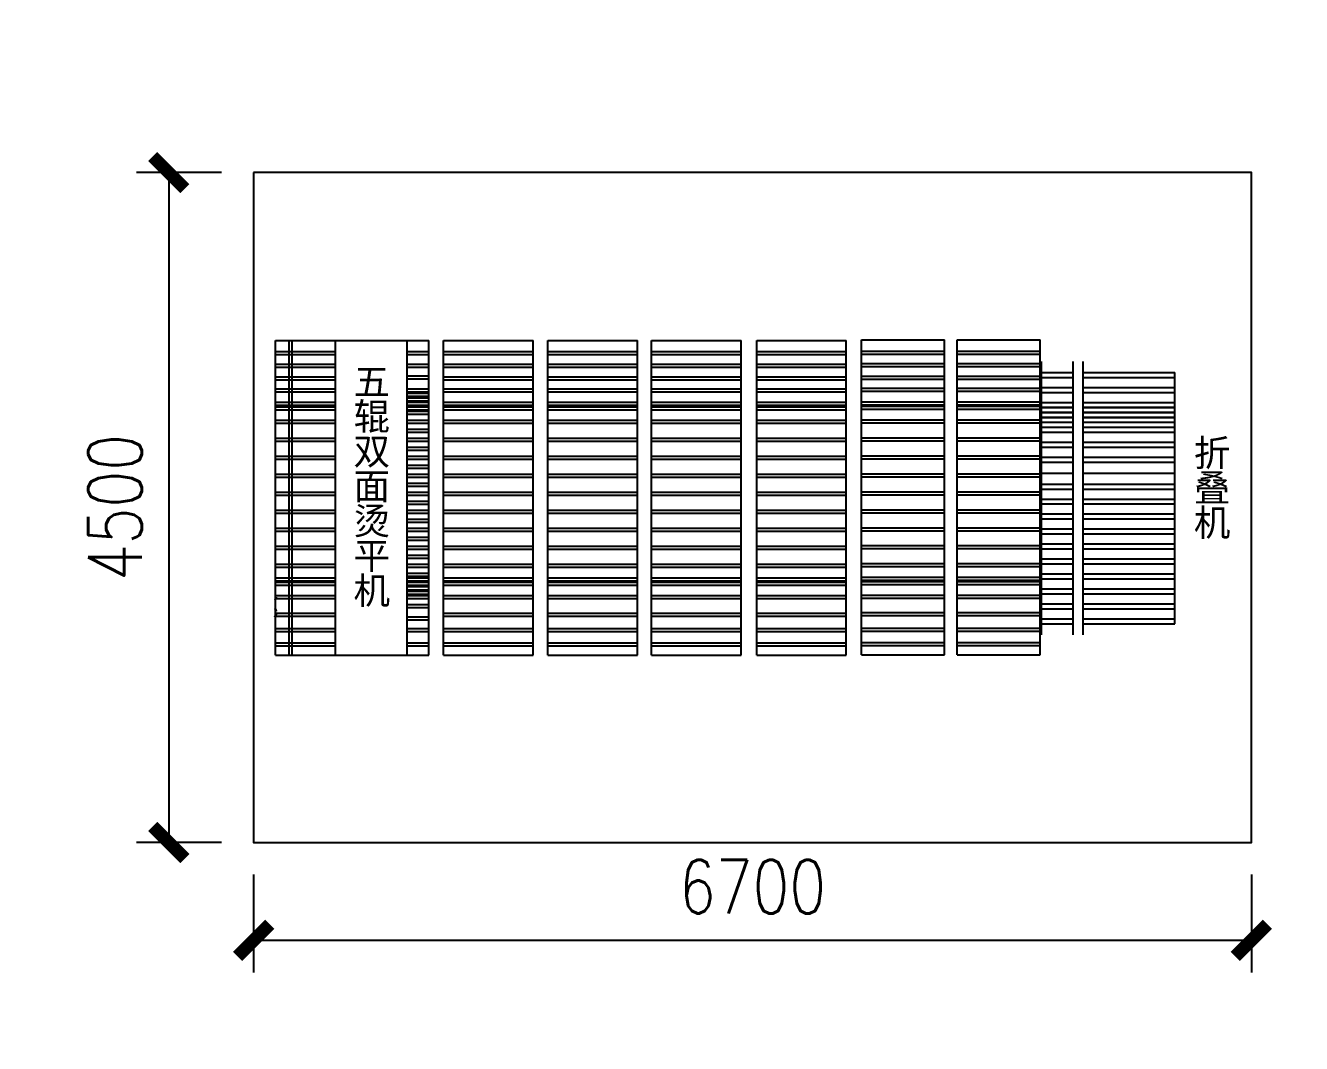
# Model space of a CAD drawing. Header units: millimetres. Extents: x 28866 to 196092, y 16567 to 68963.
# Drawn here: x 77608 to 86176, y 42574 to 49413 of the extents above; entities that cross this region are included whole.
import ezdxf

# ---------------------------------------------------------------- set-up
doc = ezdxf.new("R2010")
doc.units = ezdxf.units.MM
for name, color, linetype in [('font_blue', 142, 'Continuous'), ('font_grey', 254, 'Continuous'), ('green', 122, 'Continuous')]:
    doc.layers.add(name, color=color, linetype=linetype)
doc.styles.add('ROMANS', font='ROMANS.shx', dxfattribs={"width": 0.8, "bigfont": 'hhztxt.shx'})
doc.styles.get("Standard").update_dxf_attribs({"font": 'arial.ttf', "height": 200})
doc.dimstyles.new('dim1-150', dxfattribs={"dimscale": 180, "dimtxt": 2, "dimasz": 1.2, "dimexe": 1.2, "dimexo": 1.2, "dimgap": 1, "dimtad": 1, "dimdec": 0, "dimdsep": 46, "dimtxsty": 'ROMANS', "dimblk": 'ARCHTICK', "dimcen": 0, "dimadec": 0, "dimazin": 0, "dimtfac": 0.71, "dimtdec": 0, "dimtix": 1, "dimtmove": 0, "dimatfit": 3, "dimldrblk": 'ARCHTICK', "dimfxl": 0, "dimtolj": 1, "dimtzin": 0, "dimarcsym": 0})

# ---------------------------------------------------------------- blocks, each defined once
blk = doc.blocks.new('_ArchTick')
at = {"color": 0, "linetype": 'ByBlock', "const_width": 0.4}
blk.add_lwpolyline([(-0.5, -0.5), (0.5, 0.5)], dxfattribs=at)
blk = doc.blocks.new('*D37')
at = {"layer": 'Defpoints', "color": 0, "transparency": 16777216}
for p in [(79140.3, 48424.8), (78570, 43924.8), (79140.3, 43924.8)]:
    blk.add_point(p, dxfattribs=at)
at = {"layer": 'font_grey', "color": 0, "lineweight": -2, "transparency": 16777216}
for p, q in [((78924.3, 48424.8), (78354, 48424.8)), ((78570, 48424.8), (78570, 43924.8)), ((78924.3, 43924.8), (78354, 43924.8))]:
    blk.add_line(p, q, dxfattribs=at)
at = {"layer": 'font_grey', "color": 0, "lineweight": -2, "transparency": 16777216, "xscale": 216, "yscale": 216, "zscale": 216}
for p, rotation in [((78570, 48424.8), 90), ((78570, 43924.8), 270)]:
    blk.add_blockref('_ArchTick', p, dxfattribs=dict(at, rotation=rotation))
at = {"layer": 'font_grey', "color": 0, "transparency": 16777216, "insert": (78210, 46174.8), "char_height": 360, "attachment_point": 5, "rotation": 90, "style": 'ROMANS'}
blk.add_mtext('\\A1;4500', dxfattribs=at)
blk = doc.blocks.new('*D38')
at = {"layer": 'Defpoints', "color": 0, "transparency": 16777216}
for p in [(79140.3, 43924.8), (85840.3, 43924.8), (85840.3, 43267.5)]:
    blk.add_point(p, dxfattribs=at)
at = {"layer": 'font_grey', "color": 0, "lineweight": -2, "transparency": 16777216}
for p, q in [((79140.3, 43708.8), (79140.3, 43051.5)), ((85840.3, 43708.8), (85840.3, 43051.5)), ((79140.3, 43267.5), (85840.3, 43267.5))]:
    blk.add_line(p, q, dxfattribs=at)
at = {"layer": 'font_grey', "color": 0, "lineweight": -2, "transparency": 16777216, "xscale": 216, "yscale": 216, "zscale": 216, "rotation": 180}
blk.add_blockref('_ArchTick', (79140.3, 43267.5), dxfattribs=at)
at = {"layer": 'font_grey', "color": 0, "lineweight": -2, "transparency": 16777216, "xscale": 216, "yscale": 216, "zscale": 216}
blk.add_blockref('_ArchTick', (85840.3, 43267.5), dxfattribs=at)
at = {"layer": 'font_grey', "color": 0, "transparency": 16777216, "insert": (82490.3, 43627.5), "char_height": 360, "attachment_point": 5, "style": 'ROMANS'}
blk.add_mtext('\\A1;6700', dxfattribs=at)

msp = doc.modelspace()

# ---------------------------------------------------------------- hatches: boundary and pattern name
at = {"layer": 'font_grey'}
h = msp.add_hatch(dxfattribs=at)
h.set_pattern_fill('ANSI32', color=8, scale=40)
h.paths.add_polyline_path([(76417.2, 64343.2), (77612, 64343.2), (77612, 64883.2), (76417.2, 64883.2)], flags=9)
h.paths.add_polyline_path([(75304.3, 64343.2), (76224.9, 64343.2), (76224.9, 64883.2), (75304.3, 64883.2)], flags=9)
h.paths.add_polyline_path([(73917.2, 64343.2), (75112, 64343.2), (75112, 64883.2), (73917.2, 64883.2)], flags=9)
h.paths.add_polyline_path([(93981.5, 29818.6), (94570.6, 29818.6), (94570.6, 32040.1), (93981.5, 32040.1)], flags=9)
h.paths.add_polyline_path([(93981.5, 34818.6), (94570.6, 34818.6), (94570.6, 37040.1), (93981.5, 37040.1)], flags=9)
h.paths.add_polyline_path([(85393, 39314.8), (85746.5, 39314.8), (85746.5, 40177.7), (85393, 40177.7)], flags=9)
h.paths.add_polyline_path([(79750.6, 38798.3), (80104, 38798.3), (80104, 40666.9), (79750.6, 40666.9)], flags=9)
h.paths.add_polyline_path([(85393, 45824.6), (85746.5, 45824.6), (85746.5, 46687.6), (85393, 46687.6)], flags=9)
h.paths.add_polyline_path([(79750.6, 45308.2), (80104, 45308.2), (80104, 47176.8), (79750.6, 47176.8)], flags=9)
h.paths.add_polyline_path([(85393, 52318.1), (85746.5, 52318.1), (85746.5, 53181), (85393, 53181)], flags=9)
h.paths.add_polyline_path([(79750.6, 51801.6), (80104, 51801.6), (80104, 53670.2), (79750.6, 53670.2)], flags=9)
h.paths.add_polyline_path([(93981.5, 39818.6), (94570.6, 39818.6), (94570.6, 42040.1), (93981.5, 42040.1)], flags=9)
h.paths.add_polyline_path([(69497.9, 38643.9), (70083.7, 38643.9), (70083.7, 40325.1), (69497.9, 40325.1)], flags=9)
h.paths.add_polyline_path([(69497.9, 41979.3), (70083.7, 41979.3), (70083.7, 43660.6), (69497.9, 43660.6)], flags=9)
h.paths.add_polyline_path([(69497.9, 45650.5), (70083.7, 45650.5), (70083.7, 47331.8), (69497.9, 47331.8)], flags=9)
h.paths.add_polyline_path([(69497.9, 48985.9), (70083.7, 48985.9), (70083.7, 50667.2), (69497.9, 50667.2)], flags=9)
h.paths.add_polyline_path([(69497.9, 52343.7), (70083.7, 52343.7), (70083.7, 54025), (69497.9, 54025)], flags=9)
h.paths.add_polyline_path([(84534.4, 60474.8), (84534.4, 59700.5), (86454.9, 59700.5), (86454.9, 60474.8)], flags=9)
h.paths.add_polyline_path([(70146.9, 38769.4), (72063.1, 38769.4), (72063.1, 39541.5), (70146.9, 39541.5)], flags=9)
h.paths.add_polyline_path([(70146.9, 36469.4), (72063.1, 36469.4), (72063.1, 37241.5), (70146.9, 37241.5)], flags=9)
h.paths.add_polyline_path([(70146.9, 43369.4), (72063.1, 43369.4), (72063.1, 44141.5), (70146.9, 44141.5)], flags=9)
h.paths.add_polyline_path([(70146.9, 41069.4), (72063.1, 41069.4), (72063.1, 41841.5), (70146.9, 41841.5)], flags=9)
h.paths.add_polyline_path([(70146.9, 47969.4), (72063.1, 47969.4), (72063.1, 48741.5), (70146.9, 48741.5)], flags=9)
h.paths.add_polyline_path([(70146.9, 45669.4), (72063.1, 45669.4), (72063.1, 46441.5), (70146.9, 46441.5)], flags=9)
h.paths.add_polyline_path([(85283.2, 61870.6), (87199.4, 61870.6), (87199.4, 62642.7), (85283.2, 62642.7)], flags=9)
h.paths.add_polyline_path([(81606.9, 65061.2), (82381.2, 65061.2), (82381.2, 66981.8), (81606.9, 66981.8)], flags=9)
h.paths.add_polyline_path([(79106.9, 65061.2), (79881.2, 65061.2), (79881.2, 66981.8), (79106.9, 66981.8)], flags=9)
h.paths.add_polyline_path([(76606.9, 65061.2), (77381.2, 65061.2), (77381.2, 66981.8), (76606.9, 66981.8)], flags=9)
h.paths.add_polyline_path([(74067.8, 65061.2), (74842.1, 65061.2), (74842.1, 66981.8), (74067.8, 66981.8)], flags=9)
h.paths.add_polyline_path([(70146.9, 54869.4), (72063.1, 54869.4), (72063.1, 55641.5), (70146.9, 55641.5)], flags=9)
h.paths.add_polyline_path([(70146.9, 52569.4), (72063.1, 52569.4), (72063.1, 53341.5), (70146.9, 53341.5)], flags=9)
h.paths.add_polyline_path([(70146.9, 50269.4), (72063.1, 50269.4), (72063.1, 51041.5), (70146.9, 51041.5)], flags=9)

# ---------------------------------------------------------------- linework, layer by layer
at = {"layer": 'green'}
for p, q in [((79286.8, 45182.8), (79286.8, 47297.7)), ((79286.8, 47297.7), (79689.3, 47297.7)), ((79379.4, 45182.8), (79379.4, 47297.7)), ((79399.5, 45182.8), (79399.5, 47297.7)), ((79689.3, 47297.7), (80315.6, 47297.7)), ((79689.3, 45182.8), (79689.3, 47297.7)), ((80170.9, 45182.8), (80170.9, 47297.7)), ((80315.6, 45182.8), (80315.6, 47297.7)), ((80415.2, 45182.8), (80415.2, 47297.7)), ((80415.2, 47297.7), (81016.7, 47297.7)), ((81016.7, 45182.8), (81016.7, 47297.7)), ((81116.4, 45182.8), (81116.4, 47297.7)), ((81116.4, 47297.7), (81717.8, 47297.7)), ((81717.8, 45182.8), (81717.8, 47297.7)), ((81812.5, 45182.8), (81812.5, 47297.7)), ((81812.5, 47297.7), (82414, 47297.7)), ((82414, 45182.8), (82414, 47297.7)), ((82518.1, 45182.8), (82518.1, 47297.7)), ((82518.1, 47297.7), (83119.6, 47297.7)), ((83119.6, 45182.8), (83119.6, 47297.7)), ((83221.4, 45185.8), (83221.4, 47300.7)), ((83221.4, 47300.7), (83778.5, 47300.7)), ((83778.5, 45185.8), (83778.5, 47300.7)), ((83864.9, 45185.8), (83864.9, 47300.7)), ((83864.9, 47300.7), (84422, 47300.7)), ((84422, 45185.8), (84422, 47300.7)), ((79286.8, 47222.1), (79689.3, 47222.1)), ((80170.9, 47222.1), (80315.6, 47222.1)), ((80415.2, 47222.1), (81016.7, 47222.1)), ((81116.4, 47222.1), (81717.8, 47222.1)), ((81812.5, 47222.1), (82414, 47222.1)), ((82518.1, 47222.1), (83119.6, 47222.1)), ((83221.4, 47225.2), (83778.5, 47225.2)), ((83864.9, 47225.2), (84422, 47225.2)), ((79286.8, 47202), (79689.3, 47202)), ((79286.8, 47138.7), (79689.3, 47138.7)), ((79689.3, 45283.5), (79689.3, 47197)), ((80170.9, 47202), (80315.6, 47202)), ((80170.9, 47138.7), (80315.6, 47138.7)), ((80415.2, 47202), (81016.7, 47202)), ((80415.2, 47138.7), (81016.7, 47138.7)), ((81116.4, 47202), (81717.8, 47202)), ((81116.4, 47138.7), (81717.8, 47138.7)), ((81717.8, 45283.5), (81717.8, 47197)), ((81812.5, 47202), (82414, 47202)), ((81812.5, 47138.7), (82414, 47138.7)), ((82414, 45283.5), (82414, 47197)), ((82518.1, 47202), (83119.6, 47202)), ((82518.1, 47138.7), (83119.6, 47138.7)), ((83119.6, 45283.5), (83119.6, 47197)), ((83221.4, 47205), (83778.5, 47205)), ((83221.4, 47141.7), (83778.5, 47141.7)), ((83778.5, 45286.5), (83778.5, 47200.1)), ((83864.9, 47205), (84422, 47205)), ((83864.9, 47141.7), (84422, 47141.7)), ((84422, 45286.5), (84422, 47200.1)), ((84428.2, 47155.1), (84428.2, 45319.7)), ((84641.1, 47155.1), (84641.1, 45319.7)), ((84708.5, 47155.1), (84708.5, 45319.7)), ((79286.8, 47118.6), (79689.3, 47118.6)), ((79286.8, 47053.3), (79689.3, 47053.3)), ((80170.9, 47118.6), (80315.6, 47118.6)), ((80170.9, 47059.5), (80315.6, 47059.5)), ((80170.9, 47039.4), (80315.6, 47039.4)), ((80415.2, 47118.6), (81016.7, 47118.6)), ((80415.2, 47053.3), (81016.7, 47053.3)), ((81116.4, 47118.6), (81717.8, 47118.6)), ((81116.4, 47053.3), (81717.8, 47053.3)), ((81812.5, 47118.6), (82414, 47118.6)), ((81812.5, 47053.3), (82414, 47053.3)), ((82518.1, 47118.6), (83119.6, 47118.6)), ((82518.1, 47053.3), (83119.6, 47053.3)), ((83221.4, 47121.6), (83778.5, 47121.6)), ((83221.4, 47056.3), (83778.5, 47056.3)), ((83864.9, 47121.6), (84422, 47121.6)), ((83864.9, 47056.3), (84422, 47056.3)), ((84427.3, 47081.6), (84641.1, 47081.6)), ((84427.3, 47048), (84641.1, 47048)), ((84708.5, 47081.6), (85326.7, 47081.6)), ((84708.5, 47048), (85326.7, 47048)), ((85326.7, 45393.5), (85326.7, 47081.6)), ((79286.8, 47033.2), (79689.3, 47033.2)), ((79286.8, 46973.1), (79689.3, 46973.1)), ((79286.8, 46953), (79689.3, 46953)), ((80170.9, 46973.1), (80315.6, 46973.1)), ((80170.9, 46953), (80315.6, 46953)), ((80415.2, 47033.2), (81016.7, 47033.2)), ((80415.2, 46973.1), (81016.7, 46973.1)), ((80415.2, 46953), (81016.7, 46953)), ((81116.4, 47033.2), (81717.8, 47033.2)), ((81116.4, 46973.1), (81717.8, 46973.1)), ((81116.4, 46953), (81717.8, 46953)), ((81812.5, 47033.2), (82414, 47033.2)), ((81812.5, 46973.1), (82414, 46973.1)), ((81812.5, 46953), (82414, 46953)), ((82518.1, 47033.2), (83119.6, 47033.2)), ((82518.1, 46973.1), (83119.6, 46973.1)), ((82518.1, 46953), (83119.6, 46953)), ((83221.4, 47036.2), (83778.5, 47036.2)), ((83221.4, 46976.1), (83778.5, 46976.1)), ((83221.4, 46956), (83778.5, 46956)), ((83864.9, 47036.2), (84422, 47036.2)), ((83864.9, 46976.1), (84422, 46976.1)), ((83864.9, 46956), (84422, 46956)), ((84427.3, 46980.9), (84641.1, 46980.9)), ((84708.5, 46980.9), (85326.7, 46980.9)), ((79286.8, 46881.9), (79689.3, 46881.9)), ((79286.8, 46881.9), (79689.3, 46881.9)), ((79286.8, 46881.9), (79689.3, 46881.9)), ((79286.8, 46881.9), (79689.3, 46881.9)), ((80170.9, 46942.2), (80238, 46942.2)), ((80170.9, 46942.2), (80238, 46942.2)), ((80170.9, 46942.2), (80238, 46942.2)), ((80170.9, 46942.2), (80315.6, 46942.2)), ((80170.9, 46922.1), (80238, 46922.1)), ((80170.9, 46922.1), (80238, 46922.1)), ((80170.9, 46922.1), (80238, 46922.1)), ((80170.9, 46922.1), (80315.6, 46922.1)), ((80170.9, 46912.7), (80238, 46912.7)), ((80170.9, 46912.7), (80315.6, 46912.7)), ((80170.9, 46892.6), (80238, 46892.6)), ((80170.9, 46892.6), (80315.6, 46892.6)), ((80170.9, 46881.9), (80238, 46881.9)), ((80170.9, 46881.9), (80238, 46881.9)), ((80170.9, 46881.9), (80238, 46881.9)), ((80170.9, 46881.9), (80315.6, 46881.9)), ((80415.2, 46881.9), (81016.7, 46881.9)), ((80415.2, 46881.9), (81016.7, 46881.9)), ((80415.2, 46881.9), (81016.7, 46881.9)), ((80415.2, 46881.9), (81016.7, 46881.9)), ((81116.4, 46881.9), (81717.8, 46881.9)), ((81116.4, 46881.9), (81717.8, 46881.9)), ((81116.4, 46881.9), (81717.8, 46881.9)), ((81116.4, 46881.9), (81717.8, 46881.9)), ((81812.5, 46881.9), (82414, 46881.9)), ((81812.5, 46881.9), (82414, 46881.9)), ((81812.5, 46881.9), (82414, 46881.9)), ((81812.5, 46881.9), (82414, 46881.9)), ((82518.1, 46881.9), (83119.6, 46881.9)), ((82518.1, 46881.9), (83119.6, 46881.9)), ((82518.1, 46881.9), (83119.6, 46881.9)), ((82518.1, 46881.9), (83119.6, 46881.9)), ((83221.4, 46884.9), (83778.5, 46884.9)), ((83221.4, 46884.9), (83778.5, 46884.9)), ((83221.4, 46884.9), (83778.5, 46884.9)), ((83221.4, 46884.9), (83778.5, 46884.9)), ((83864.9, 46884.9), (84422, 46884.9)), ((83864.9, 46884.9), (84422, 46884.9)), ((83864.9, 46884.9), (84422, 46884.9)), ((83864.9, 46884.9), (84422, 46884.9)), ((84427.3, 46947.4), (84641.1, 46947.4)), ((84427.3, 46880.3), (84641.1, 46880.3)), ((84427.3, 46880.3), (84641.1, 46880.3)), ((84708.5, 46947.4), (85326.7, 46947.4)), ((84708.5, 46880.3), (85326.7, 46880.3)), ((84708.5, 46880.3), (85326.7, 46880.3)), ((79286.8, 46861.7), (79689.3, 46861.7)), ((79286.8, 46861.7), (79689.3, 46861.7)), ((79286.8, 46861.7), (79689.3, 46861.7)), ((79286.8, 46861.7), (79689.3, 46861.7)), ((79286.8, 46852.3), (79689.3, 46852.3)), ((79286.8, 46852.3), (79689.3, 46852.3)), ((79286.8, 46852.3), (79689.3, 46852.3)), ((79286.8, 46832.2), (79689.3, 46832.2)), ((79286.8, 46832.2), (79689.3, 46832.2)), ((79286.8, 46832.2), (79689.3, 46832.2)), ((80170.9, 46861.7), (80238, 46861.7)), ((80170.9, 46861.7), (80238, 46861.7)), ((80170.9, 46861.7), (80238, 46861.7)), ((80170.9, 46861.7), (80315.6, 46861.7)), ((80170.9, 46852.3), (80238, 46852.3)), ((80170.9, 46852.3), (80238, 46852.3)), ((80170.9, 46852.3), (80315.6, 46852.3)), ((80170.9, 46832.2), (80238, 46832.2)), ((80170.9, 46832.2), (80238, 46832.2)), ((80170.9, 46832.2), (80315.6, 46832.2)), ((80170.9, 46821.5), (80238, 46821.5)), ((80170.9, 46821.5), (80238, 46821.5)), ((80170.9, 46821.5), (80238, 46821.5)), ((80170.9, 46821.5), (80315.6, 46821.5)), ((80170.9, 46801.3), (80238, 46801.3)), ((80170.9, 46801.3), (80238, 46801.3)), ((80170.9, 46801.3), (80238, 46801.3)), ((80170.9, 46801.3), (80315.6, 46801.3)), ((80415.2, 46861.7), (81016.7, 46861.7)), ((80415.2, 46861.7), (81016.7, 46861.7)), ((80415.2, 46861.7), (81016.7, 46861.7)), ((80415.2, 46861.7), (81016.7, 46861.7)), ((80415.2, 46852.3), (81016.7, 46852.3)), ((80415.2, 46852.3), (81016.7, 46852.3)), ((80415.2, 46852.3), (81016.7, 46852.3)), ((80415.2, 46832.2), (81016.7, 46832.2)), ((80415.2, 46832.2), (81016.7, 46832.2)), ((80415.2, 46832.2), (81016.7, 46832.2)), ((81116.4, 46861.7), (81717.8, 46861.7)), ((81116.4, 46861.7), (81717.8, 46861.7)), ((81116.4, 46861.7), (81717.8, 46861.7)), ((81116.4, 46861.7), (81717.8, 46861.7)), ((81116.4, 46852.3), (81717.8, 46852.3)), ((81116.4, 46852.3), (81717.8, 46852.3)), ((81116.4, 46852.3), (81717.8, 46852.3)), ((81116.4, 46832.2), (81717.8, 46832.2)), ((81116.4, 46832.2), (81717.8, 46832.2)), ((81116.4, 46832.2), (81717.8, 46832.2)), ((81812.5, 46861.7), (82414, 46861.7)), ((81812.5, 46861.7), (82414, 46861.7)), ((81812.5, 46861.7), (82414, 46861.7)), ((81812.5, 46861.7), (82414, 46861.7)), ((81812.5, 46852.3), (82414, 46852.3)), ((81812.5, 46852.3), (82414, 46852.3)), ((81812.5, 46852.3), (82414, 46852.3)), ((81812.5, 46832.2), (82414, 46832.2)), ((81812.5, 46832.2), (82414, 46832.2)), ((81812.5, 46832.2), (82414, 46832.2)), ((82518.1, 46861.7), (83119.6, 46861.7)), ((82518.1, 46861.7), (83119.6, 46861.7)), ((82518.1, 46861.7), (83119.6, 46861.7)), ((82518.1, 46861.7), (83119.6, 46861.7)), ((82518.1, 46852.3), (83119.6, 46852.3)), ((82518.1, 46852.3), (83119.6, 46852.3)), ((82518.1, 46852.3), (83119.6, 46852.3)), ((82518.1, 46832.2), (83119.6, 46832.2)), ((82518.1, 46832.2), (83119.6, 46832.2)), ((82518.1, 46832.2), (83119.6, 46832.2)), ((83221.4, 46864.7), (83778.5, 46864.7)), ((83221.4, 46864.7), (83778.5, 46864.7)), ((83221.4, 46864.7), (83778.5, 46864.7)), ((83221.4, 46864.7), (83778.5, 46864.7)), ((83221.4, 46855.3), (83778.5, 46855.3)), ((83221.4, 46855.3), (83778.5, 46855.3)), ((83221.4, 46855.3), (83778.5, 46855.3)), ((83221.4, 46835.2), (83778.5, 46835.2)), ((83221.4, 46835.2), (83778.5, 46835.2)), ((83221.4, 46835.2), (83778.5, 46835.2)), ((83864.9, 46864.7), (84422, 46864.7)), ((83864.9, 46864.7), (84422, 46864.7)), ((83864.9, 46864.7), (84422, 46864.7)), ((83864.9, 46864.7), (84422, 46864.7)), ((83864.9, 46855.3), (84422, 46855.3)), ((83864.9, 46855.3), (84422, 46855.3)), ((83864.9, 46855.3), (84422, 46855.3)), ((83864.9, 46835.2), (84422, 46835.2)), ((83864.9, 46835.2), (84422, 46835.2)), ((83864.9, 46835.2), (84422, 46835.2)), ((84427.3, 46850), (84641.1, 46850)), ((84427.3, 46846.7), (84641.1, 46846.7)), ((84427.3, 46816.2), (84641.1, 46816.2)), ((84427.3, 46812.9), (84641.1, 46812.9)), ((84427.3, 46782.9), (84641.1, 46782.9)), ((84427.3, 46782.7), (84641.1, 46782.7)), ((84708.5, 46850), (85326.7, 46850)), ((84708.5, 46846.7), (85326.7, 46846.7)), ((84708.5, 46816.2), (85326.7, 46816.2)), ((84708.5, 46812.9), (85326.7, 46812.9)), ((84708.5, 46782.9), (85326.7, 46782.9)), ((84708.5, 46782.7), (85326.7, 46782.7)), ((79286.8, 46761.1), (79689.3, 46761.1)), ((79286.8, 46761.1), (79689.3, 46761.1)), ((79286.8, 46761.1), (79689.3, 46761.1)), ((79286.8, 46740.9), (79689.3, 46740.9)), ((79286.8, 46740.9), (79689.3, 46740.9)), ((79286.8, 46740.9), (79689.3, 46740.9)), ((80170.9, 46761.1), (80238, 46761.1)), ((80170.9, 46761.1), (80238, 46761.1)), ((80170.9, 46761.1), (80315.6, 46761.1)), ((80170.9, 46740.9), (80238, 46740.9)), ((80170.9, 46740.9), (80238, 46740.9)), ((80170.9, 46740.9), (80315.6, 46740.9)), ((80170.9, 46700.7), (80238, 46700.7)), ((80170.9, 46700.7), (80315.6, 46700.7)), ((80415.2, 46761.1), (81016.7, 46761.1)), ((80415.2, 46761.1), (81016.7, 46761.1)), ((80415.2, 46761.1), (81016.7, 46761.1)), ((80415.2, 46740.9), (81016.7, 46740.9)), ((80415.2, 46740.9), (81016.7, 46740.9)), ((80415.2, 46740.9), (81016.7, 46740.9)), ((81116.4, 46761.1), (81717.8, 46761.1)), ((81116.4, 46761.1), (81717.8, 46761.1)), ((81116.4, 46761.1), (81717.8, 46761.1)), ((81116.4, 46740.9), (81717.8, 46740.9)), ((81116.4, 46740.9), (81717.8, 46740.9)), ((81116.4, 46740.9), (81717.8, 46740.9)), ((81812.5, 46761.1), (82414, 46761.1)), ((81812.5, 46761.1), (82414, 46761.1)), ((81812.5, 46761.1), (82414, 46761.1)), ((81812.5, 46740.9), (82414, 46740.9)), ((81812.5, 46740.9), (82414, 46740.9)), ((81812.5, 46740.9), (82414, 46740.9)), ((82518.1, 46761.1), (83119.6, 46761.1)), ((82518.1, 46761.1), (83119.6, 46761.1)), ((82518.1, 46761.1), (83119.6, 46761.1)), ((82518.1, 46740.9), (83119.6, 46740.9)), ((82518.1, 46740.9), (83119.6, 46740.9)), ((82518.1, 46740.9), (83119.6, 46740.9)), ((83221.4, 46764.1), (83778.5, 46764.1)), ((83221.4, 46764.1), (83778.5, 46764.1)), ((83221.4, 46764.1), (83778.5, 46764.1)), ((83221.4, 46744), (83778.5, 46744)), ((83221.4, 46744), (83778.5, 46744)), ((83221.4, 46744), (83778.5, 46744)), ((83864.9, 46764.1), (84422, 46764.1)), ((83864.9, 46764.1), (84422, 46764.1)), ((83864.9, 46764.1), (84422, 46764.1)), ((83864.9, 46744), (84422, 46744)), ((83864.9, 46744), (84422, 46744)), ((83864.9, 46744), (84422, 46744)), ((84427.3, 46779.7), (84641.1, 46779.7)), ((84427.3, 46749.4), (84641.1, 46749.4)), ((84427.3, 46715.6), (84641.1, 46715.6)), ((84708.5, 46779.7), (85326.7, 46779.7)), ((84708.5, 46749.4), (85326.7, 46749.4)), ((84708.5, 46715.6), (85326.7, 46715.6)), ((79286.8, 46640.3), (79689.3, 46640.3)), ((79286.8, 46620.2), (79689.3, 46620.2)), ((80170.9, 46680.6), (80238, 46680.6)), ((80170.9, 46680.6), (80315.6, 46680.6)), ((80170.9, 46640.3), (80315.6, 46640.3)), ((80170.9, 46620.2), (80315.6, 46620.2)), ((80415.2, 46640.3), (81016.7, 46640.3)), ((80415.2, 46620.2), (81016.7, 46620.2)), ((81116.4, 46640.3), (81717.8, 46640.3)), ((81116.4, 46620.2), (81717.8, 46620.2)), ((81812.5, 46640.3), (82414, 46640.3)), ((81812.5, 46620.2), (82414, 46620.2)), ((82518.1, 46640.3), (83119.6, 46640.3)), ((82518.1, 46620.2), (83119.6, 46620.2)), ((83221.4, 46643.3), (83778.5, 46643.3)), ((83221.4, 46623.2), (83778.5, 46623.2)), ((83864.9, 46643.3), (84422, 46643.3)), ((83864.9, 46623.2), (84422, 46623.2)), ((84427.3, 46682), (84641.1, 46682)), ((84427.3, 46614.9), (84641.1, 46614.9)), ((84708.5, 46682), (85326.7, 46682)), ((84708.5, 46614.9), (85326.7, 46614.9)), ((80170.9, 46579.9), (80238, 46579.9)), ((80170.9, 46579.9), (80315.6, 46579.9)), ((80170.9, 46559.8), (80238, 46559.8)), ((80170.9, 46559.8), (80315.6, 46559.8)), ((84427.3, 46581.4), (84641.1, 46581.4)), ((84708.5, 46581.4), (85326.7, 46581.4)), ((79286.8, 46519.5), (79689.3, 46519.5)), ((79286.8, 46519.5), (79689.3, 46519.5)), ((79286.8, 46519.5), (79689.3, 46519.5)), ((79286.8, 46499.4), (79689.3, 46499.4)), ((79286.8, 46499.4), (79689.3, 46499.4)), ((79286.8, 46499.4), (79689.3, 46499.4)), ((80170.9, 46519.5), (80238, 46519.5)), ((80170.9, 46519.5), (80238, 46519.5)), ((80170.9, 46519.5), (80315.6, 46519.5)), ((80170.9, 46499.4), (80238, 46499.4)), ((80170.9, 46499.4), (80238, 46499.4)), ((80170.9, 46499.4), (80315.6, 46499.4)), ((80170.9, 46459.1), (80238, 46459.1)), ((80170.9, 46459.1), (80238, 46459.1)), ((80170.9, 46459.1), (80238, 46459.1)), ((80170.9, 46459.1), (80315.6, 46459.1)), ((80170.9, 46439), (80238, 46439)), ((80170.9, 46439), (80238, 46439)), ((80170.9, 46439), (80238, 46439)), ((80170.9, 46439), (80315.6, 46439)), ((80415.2, 46519.5), (81016.7, 46519.5)), ((80415.2, 46519.5), (81016.7, 46519.5)), ((80415.2, 46519.5), (81016.7, 46519.5)), ((80415.2, 46499.4), (81016.7, 46499.4)), ((80415.2, 46499.4), (81016.7, 46499.4)), ((80415.2, 46499.4), (81016.7, 46499.4)), ((81116.4, 46519.5), (81717.8, 46519.5)), ((81116.4, 46519.5), (81717.8, 46519.5)), ((81116.4, 46519.5), (81717.8, 46519.5)), ((81116.4, 46499.4), (81717.8, 46499.4)), ((81116.4, 46499.4), (81717.8, 46499.4)), ((81116.4, 46499.4), (81717.8, 46499.4)), ((81812.5, 46519.5), (82414, 46519.5)), ((81812.5, 46519.5), (82414, 46519.5)), ((81812.5, 46519.5), (82414, 46519.5)), ((81812.5, 46499.4), (82414, 46499.4)), ((81812.5, 46499.4), (82414, 46499.4)), ((81812.5, 46499.4), (82414, 46499.4)), ((82518.1, 46519.5), (83119.6, 46519.5)), ((82518.1, 46519.5), (83119.6, 46519.5)), ((82518.1, 46519.5), (83119.6, 46519.5)), ((82518.1, 46499.4), (83119.6, 46499.4)), ((82518.1, 46499.4), (83119.6, 46499.4)), ((82518.1, 46499.4), (83119.6, 46499.4)), ((83221.4, 46522.6), (83778.5, 46522.6)), ((83221.4, 46522.6), (83778.5, 46522.6)), ((83221.4, 46522.6), (83778.5, 46522.6)), ((83221.4, 46502.4), (83778.5, 46502.4)), ((83221.4, 46502.4), (83778.5, 46502.4)), ((83221.4, 46502.4), (83778.5, 46502.4)), ((83864.9, 46522.6), (84422, 46522.6)), ((83864.9, 46522.6), (84422, 46522.6)), ((83864.9, 46522.6), (84422, 46522.6)), ((83864.9, 46502.4), (84422, 46502.4)), ((83864.9, 46502.4), (84422, 46502.4)), ((83864.9, 46502.4), (84422, 46502.4)), ((84427.3, 46514.3), (84641.1, 46514.3)), ((84427.3, 46480.7), (84641.1, 46480.7)), ((84708.5, 46514.3), (85326.7, 46514.3)), ((84708.5, 46480.7), (85326.7, 46480.7)), ((79286.8, 46398.8), (79689.3, 46398.8)), ((79286.8, 46398.8), (79689.3, 46398.8)), ((79286.8, 46398.8), (79689.3, 46398.8)), ((79286.8, 46398.8), (79689.3, 46398.8)), ((79286.8, 46398.8), (79689.3, 46398.8)), ((79286.8, 46378.6), (79689.3, 46378.6)), ((79286.8, 46378.6), (79689.3, 46378.6)), ((79286.8, 46378.6), (79689.3, 46378.6)), ((79286.8, 46378.6), (79689.3, 46378.6)), ((79286.8, 46378.6), (79689.3, 46378.6)), ((80170.9, 46398.8), (80238, 46398.8)), ((80170.9, 46398.8), (80238, 46398.8)), ((80170.9, 46398.8), (80238, 46398.8)), ((80170.9, 46398.8), (80238, 46398.8)), ((80170.9, 46398.8), (80315.6, 46398.8)), ((80170.9, 46378.6), (80238, 46378.6)), ((80170.9, 46378.6), (80238, 46378.6)), ((80170.9, 46378.6), (80238, 46378.6)), ((80170.9, 46378.6), (80238, 46378.6)), ((80170.9, 46378.6), (80315.6, 46378.6)), ((80415.2, 46398.8), (81016.7, 46398.8)), ((80415.2, 46398.8), (81016.7, 46398.8)), ((80415.2, 46398.8), (81016.7, 46398.8)), ((80415.2, 46398.8), (81016.7, 46398.8)), ((80415.2, 46398.8), (81016.7, 46398.8)), ((80415.2, 46378.6), (81016.7, 46378.6)), ((80415.2, 46378.6), (81016.7, 46378.6)), ((80415.2, 46378.6), (81016.7, 46378.6)), ((80415.2, 46378.6), (81016.7, 46378.6)), ((80415.2, 46378.6), (81016.7, 46378.6)), ((81116.4, 46398.8), (81717.8, 46398.8)), ((81116.4, 46398.8), (81717.8, 46398.8)), ((81116.4, 46398.8), (81717.8, 46398.8)), ((81116.4, 46398.8), (81717.8, 46398.8)), ((81116.4, 46398.8), (81717.8, 46398.8)), ((81116.4, 46378.6), (81717.8, 46378.6)), ((81116.4, 46378.6), (81717.8, 46378.6)), ((81116.4, 46378.6), (81717.8, 46378.6)), ((81116.4, 46378.6), (81717.8, 46378.6)), ((81116.4, 46378.6), (81717.8, 46378.6)), ((81812.5, 46398.8), (82414, 46398.8)), ((81812.5, 46398.8), (82414, 46398.8)), ((81812.5, 46398.8), (82414, 46398.8)), ((81812.5, 46398.8), (82414, 46398.8)), ((81812.5, 46398.8), (82414, 46398.8)), ((81812.5, 46378.6), (82414, 46378.6)), ((81812.5, 46378.6), (82414, 46378.6)), ((81812.5, 46378.6), (82414, 46378.6)), ((81812.5, 46378.6), (82414, 46378.6)), ((81812.5, 46378.6), (82414, 46378.6)), ((82518.1, 46398.8), (83119.6, 46398.8)), ((82518.1, 46398.8), (83119.6, 46398.8)), ((82518.1, 46398.8), (83119.6, 46398.8)), ((82518.1, 46398.8), (83119.6, 46398.8)), ((82518.1, 46398.8), (83119.6, 46398.8)), ((82518.1, 46378.6), (83119.6, 46378.6)), ((82518.1, 46378.6), (83119.6, 46378.6)), ((82518.1, 46378.6), (83119.6, 46378.6)), ((82518.1, 46378.6), (83119.6, 46378.6)), ((82518.1, 46378.6), (83119.6, 46378.6)), ((83221.4, 46401.8), (83778.5, 46401.8)), ((83221.4, 46401.8), (83778.5, 46401.8)), ((83221.4, 46401.8), (83778.5, 46401.8)), ((83221.4, 46401.8), (83778.5, 46401.8)), ((83221.4, 46401.8), (83778.5, 46401.8)), ((83221.4, 46381.6), (83778.5, 46381.6)), ((83221.4, 46381.6), (83778.5, 46381.6)), ((83221.4, 46381.6), (83778.5, 46381.6)), ((83221.4, 46381.6), (83778.5, 46381.6)), ((83221.4, 46381.6), (83778.5, 46381.6)), ((83864.9, 46401.8), (84422, 46401.8)), ((83864.9, 46401.8), (84422, 46401.8)), ((83864.9, 46401.8), (84422, 46401.8)), ((83864.9, 46401.8), (84422, 46401.8)), ((83864.9, 46401.8), (84422, 46401.8)), ((83864.9, 46381.6), (84422, 46381.6)), ((83864.9, 46381.6), (84422, 46381.6)), ((83864.9, 46381.6), (84422, 46381.6)), ((83864.9, 46381.6), (84422, 46381.6)), ((83864.9, 46381.6), (84422, 46381.6)), ((84427.3, 46406.7), (84641.1, 46406.7)), ((84708.5, 46406.7), (85326.7, 46406.7)), ((79286.8, 46278), (79689.3, 46278)), ((79286.8, 46278), (79689.3, 46278)), ((79286.8, 46278), (79689.3, 46278)), ((79286.8, 46278), (79689.3, 46278)), ((80170.9, 46338.4), (80238, 46338.4)), ((80170.9, 46338.4), (80238, 46338.4)), ((80170.9, 46338.4), (80238, 46338.4)), ((80170.9, 46338.4), (80315.6, 46338.4)), ((80170.9, 46318.2), (80238, 46318.2)), ((80170.9, 46318.2), (80238, 46318.2)), ((80170.9, 46318.2), (80238, 46318.2)), ((80170.9, 46318.2), (80315.6, 46318.2)), ((80170.9, 46278), (80238, 46278)), ((80170.9, 46278), (80238, 46278)), ((80170.9, 46278), (80238, 46278)), ((80170.9, 46278), (80315.6, 46278)), ((80415.2, 46278), (81016.7, 46278)), ((80415.2, 46278), (81016.7, 46278)), ((80415.2, 46278), (81016.7, 46278)), ((80415.2, 46278), (81016.7, 46278)), ((81116.4, 46278), (81717.8, 46278)), ((81116.4, 46278), (81717.8, 46278)), ((81116.4, 46278), (81717.8, 46278)), ((81116.4, 46278), (81717.8, 46278)), ((81812.5, 46278), (82414, 46278)), ((81812.5, 46278), (82414, 46278)), ((81812.5, 46278), (82414, 46278)), ((81812.5, 46278), (82414, 46278)), ((82518.1, 46278), (83119.6, 46278)), ((82518.1, 46278), (83119.6, 46278)), ((82518.1, 46278), (83119.6, 46278)), ((82518.1, 46278), (83119.6, 46278)), ((83221.4, 46281), (83778.5, 46281)), ((83221.4, 46281), (83778.5, 46281)), ((83221.4, 46281), (83778.5, 46281)), ((83221.4, 46281), (83778.5, 46281)), ((83864.9, 46281), (84422, 46281)), ((83864.9, 46281), (84422, 46281)), ((83864.9, 46281), (84422, 46281)), ((83864.9, 46281), (84422, 46281)), ((84427.3, 46332.8), (84641.1, 46332.8)), ((84427.3, 46299.3), (84641.1, 46299.3)), ((84708.5, 46332.8), (85326.7, 46332.8)), ((84708.5, 46299.3), (85326.7, 46299.3)), ((79286.8, 46257.9), (79689.3, 46257.9)), ((79286.8, 46257.9), (79689.3, 46257.9)), ((79286.8, 46257.9), (79689.3, 46257.9)), ((79286.8, 46257.9), (79689.3, 46257.9)), ((80170.9, 46257.9), (80238, 46257.9)), ((80170.9, 46257.9), (80238, 46257.9)), ((80170.9, 46257.9), (80238, 46257.9)), ((80170.9, 46257.9), (80315.6, 46257.9)), ((80170.9, 46217.6), (80238, 46217.6)), ((80170.9, 46217.6), (80238, 46217.6)), ((80170.9, 46217.6), (80315.6, 46217.6)), ((80170.9, 46197.5), (80238, 46197.5)), ((80170.9, 46197.5), (80238, 46197.5)), ((80170.9, 46197.5), (80315.6, 46197.5)), ((80415.2, 46257.9), (81016.7, 46257.9)), ((80415.2, 46257.9), (81016.7, 46257.9)), ((80415.2, 46257.9), (81016.7, 46257.9)), ((80415.2, 46257.9), (81016.7, 46257.9)), ((81116.4, 46257.9), (81717.8, 46257.9)), ((81116.4, 46257.9), (81717.8, 46257.9)), ((81116.4, 46257.9), (81717.8, 46257.9)), ((81116.4, 46257.9), (81717.8, 46257.9)), ((81812.5, 46257.9), (82414, 46257.9)), ((81812.5, 46257.9), (82414, 46257.9)), ((81812.5, 46257.9), (82414, 46257.9)), ((81812.5, 46257.9), (82414, 46257.9)), ((82518.1, 46257.9), (83119.6, 46257.9)), ((82518.1, 46257.9), (83119.6, 46257.9)), ((82518.1, 46257.9), (83119.6, 46257.9)), ((82518.1, 46257.9), (83119.6, 46257.9)), ((83221.4, 46260.9), (83778.5, 46260.9)), ((83221.4, 46260.9), (83778.5, 46260.9)), ((83221.4, 46260.9), (83778.5, 46260.9)), ((83221.4, 46260.9), (83778.5, 46260.9)), ((83864.9, 46260.9), (84422, 46260.9)), ((83864.9, 46260.9), (84422, 46260.9)), ((83864.9, 46260.9), (84422, 46260.9)), ((83864.9, 46260.9), (84422, 46260.9)), ((84427.3, 46232.2), (84641.1, 46232.2)), ((84427.3, 46198.7), (84641.1, 46198.7)), ((84708.5, 46232.2), (85326.7, 46232.2)), ((84708.5, 46198.7), (85326.7, 46198.7)), ((79286.8, 46157.2), (79689.3, 46157.2)), ((79286.8, 46157.2), (79689.3, 46157.2)), ((79286.8, 46137.1), (79689.3, 46137.1)), ((79286.8, 46137.1), (79689.3, 46137.1)), ((80170.9, 46157.2), (80238, 46157.2)), ((80170.9, 46157.2), (80315.6, 46157.2)), ((80170.9, 46137.1), (80238, 46137.1)), ((80170.9, 46137.1), (80315.6, 46137.1)), ((80170.9, 46096.8), (80315.6, 46096.8)), ((80415.2, 46157.2), (81016.7, 46157.2)), ((80415.2, 46157.2), (81016.7, 46157.2)), ((80415.2, 46137.1), (81016.7, 46137.1)), ((80415.2, 46137.1), (81016.7, 46137.1)), ((81116.4, 46157.2), (81717.8, 46157.2)), ((81116.4, 46157.2), (81717.8, 46157.2)), ((81116.4, 46137.1), (81717.8, 46137.1)), ((81116.4, 46137.1), (81717.8, 46137.1)), ((81812.5, 46157.2), (82414, 46157.2)), ((81812.5, 46157.2), (82414, 46157.2)), ((81812.5, 46137.1), (82414, 46137.1)), ((81812.5, 46137.1), (82414, 46137.1)), ((82518.1, 46157.2), (83119.6, 46157.2)), ((82518.1, 46157.2), (83119.6, 46157.2)), ((82518.1, 46137.1), (83119.6, 46137.1)), ((82518.1, 46137.1), (83119.6, 46137.1)), ((83221.4, 46160.2), (83778.5, 46160.2)), ((83221.4, 46160.2), (83778.5, 46160.2)), ((83221.4, 46140.1), (83778.5, 46140.1)), ((83221.4, 46140.1), (83778.5, 46140.1)), ((83864.9, 46160.2), (84422, 46160.2)), ((83864.9, 46160.2), (84422, 46160.2)), ((83864.9, 46140.1), (84422, 46140.1)), ((83864.9, 46140.1), (84422, 46140.1)), ((84427.3, 46131.6), (84641.1, 46131.6)), ((84427.3, 46098), (84641.1, 46098)), ((84708.5, 46131.6), (85326.7, 46131.6)), ((84708.5, 46098), (85326.7, 46098)), ((79286.8, 46036.4), (79689.3, 46036.4)), ((79286.8, 46036.4), (79689.3, 46036.4)), ((79286.8, 46016.3), (79689.3, 46016.3)), ((79286.8, 46016.3), (79689.3, 46016.3)), ((80170.9, 46076.7), (80315.6, 46076.7)), ((80170.9, 46036.4), (80238, 46036.4)), ((80170.9, 46036.4), (80315.6, 46036.4)), ((80170.9, 46016.3), (80238, 46016.3)), ((80170.9, 46016.3), (80315.6, 46016.3)), ((80415.2, 46036.4), (81016.7, 46036.4)), ((80415.2, 46036.4), (81016.7, 46036.4)), ((80415.2, 46016.3), (81016.7, 46016.3)), ((80415.2, 46016.3), (81016.7, 46016.3)), ((81116.4, 46036.4), (81717.8, 46036.4)), ((81116.4, 46036.4), (81717.8, 46036.4)), ((81116.4, 46016.3), (81717.8, 46016.3)), ((81116.4, 46016.3), (81717.8, 46016.3)), ((81812.5, 46036.4), (82414, 46036.4)), ((81812.5, 46036.4), (82414, 46036.4)), ((81812.5, 46016.3), (82414, 46016.3)), ((81812.5, 46016.3), (82414, 46016.3)), ((82518.1, 46036.4), (83119.6, 46036.4)), ((82518.1, 46036.4), (83119.6, 46036.4)), ((82518.1, 46016.3), (83119.6, 46016.3)), ((82518.1, 46016.3), (83119.6, 46016.3)), ((83221.4, 46039.5), (83778.5, 46039.5)), ((83221.4, 46039.5), (83778.5, 46039.5)), ((83221.4, 46019.3), (83778.5, 46019.3)), ((83221.4, 46019.3), (83778.5, 46019.3)), ((83864.9, 46039.5), (84422, 46039.5)), ((83864.9, 46039.5), (84422, 46039.5)), ((83864.9, 46019.3), (84422, 46019.3)), ((83864.9, 46019.3), (84422, 46019.3)), ((84427.3, 46030.9), (84641.1, 46030.9)), ((84708.5, 46030.9), (85326.7, 46030.9)), ((80170.9, 45976.1), (80238, 45976.1)), ((80170.9, 45976.1), (80238, 45976.1)), ((80170.9, 45976.1), (80315.6, 45976.1)), ((80170.9, 45955.9), (80238, 45955.9)), ((80170.9, 45955.9), (80238, 45955.9)), ((80170.9, 45955.9), (80315.6, 45955.9)), ((84427.3, 45997.4), (84641.1, 45997.4)), ((84427.3, 45930.3), (84641.1, 45930.3)), ((84708.5, 45997.4), (85326.7, 45997.4)), ((84708.5, 45930.3), (85326.7, 45930.3)), ((79286.8, 45915.7), (79689.3, 45915.7)), ((79286.8, 45915.7), (79689.3, 45915.7)), ((79286.8, 45915.7), (79689.3, 45915.7)), ((79286.8, 45915.7), (79689.3, 45915.7)), ((79286.8, 45895.5), (79689.3, 45895.5)), ((79286.8, 45895.5), (79689.3, 45895.5)), ((79286.8, 45895.5), (79689.3, 45895.5)), ((79286.8, 45895.5), (79689.3, 45895.5)), ((80170.9, 45915.7), (80238, 45915.7)), ((80170.9, 45915.7), (80238, 45915.7)), ((80170.9, 45915.7), (80238, 45915.7)), ((80170.9, 45915.7), (80315.6, 45915.7)), ((80170.9, 45895.5), (80238, 45895.5)), ((80170.9, 45895.5), (80238, 45895.5)), ((80170.9, 45895.5), (80238, 45895.5)), ((80170.9, 45895.5), (80315.6, 45895.5)), ((80170.9, 45855.3), (80238, 45855.3)), ((80170.9, 45855.3), (80238, 45855.3)), ((80170.9, 45855.3), (80238, 45855.3)), ((80170.9, 45855.3), (80238, 45855.3)), ((80170.9, 45855.3), (80315.6, 45855.3)), ((80415.2, 45915.7), (81016.7, 45915.7)), ((80415.2, 45915.7), (81016.7, 45915.7)), ((80415.2, 45915.7), (81016.7, 45915.7)), ((80415.2, 45915.7), (81016.7, 45915.7)), ((80415.2, 45895.5), (81016.7, 45895.5)), ((80415.2, 45895.5), (81016.7, 45895.5)), ((80415.2, 45895.5), (81016.7, 45895.5)), ((80415.2, 45895.5), (81016.7, 45895.5)), ((81116.4, 45915.7), (81717.8, 45915.7)), ((81116.4, 45915.7), (81717.8, 45915.7)), ((81116.4, 45915.7), (81717.8, 45915.7)), ((81116.4, 45915.7), (81717.8, 45915.7)), ((81116.4, 45895.5), (81717.8, 45895.5)), ((81116.4, 45895.5), (81717.8, 45895.5)), ((81116.4, 45895.5), (81717.8, 45895.5)), ((81116.4, 45895.5), (81717.8, 45895.5)), ((81812.5, 45915.7), (82414, 45915.7)), ((81812.5, 45915.7), (82414, 45915.7)), ((81812.5, 45915.7), (82414, 45915.7)), ((81812.5, 45915.7), (82414, 45915.7)), ((81812.5, 45895.5), (82414, 45895.5)), ((81812.5, 45895.5), (82414, 45895.5)), ((81812.5, 45895.5), (82414, 45895.5)), ((81812.5, 45895.5), (82414, 45895.5)), ((82518.1, 45915.7), (83119.6, 45915.7)), ((82518.1, 45915.7), (83119.6, 45915.7)), ((82518.1, 45915.7), (83119.6, 45915.7)), ((82518.1, 45915.7), (83119.6, 45915.7)), ((82518.1, 45895.5), (83119.6, 45895.5)), ((82518.1, 45895.5), (83119.6, 45895.5)), ((82518.1, 45895.5), (83119.6, 45895.5)), ((82518.1, 45895.5), (83119.6, 45895.5)), ((83221.4, 45918.7), (83778.5, 45918.7)), ((83221.4, 45918.7), (83778.5, 45918.7)), ((83221.4, 45918.7), (83778.5, 45918.7)), ((83221.4, 45918.7), (83778.5, 45918.7)), ((83221.4, 45898.6), (83778.5, 45898.6)), ((83221.4, 45898.6), (83778.5, 45898.6)), ((83221.4, 45898.6), (83778.5, 45898.6)), ((83221.4, 45898.6), (83778.5, 45898.6)), ((83864.9, 45918.7), (84422, 45918.7)), ((83864.9, 45918.7), (84422, 45918.7)), ((83864.9, 45918.7), (84422, 45918.7)), ((83864.9, 45918.7), (84422, 45918.7)), ((83864.9, 45898.6), (84422, 45898.6)), ((83864.9, 45898.6), (84422, 45898.6)), ((83864.9, 45898.6), (84422, 45898.6)), ((83864.9, 45898.6), (84422, 45898.6)), ((84427.3, 45896.7), (84641.1, 45896.7)), ((84708.5, 45896.7), (85326.7, 45896.7)), ((79286.8, 45794.9), (79689.3, 45794.9)), ((79286.8, 45794.9), (79689.3, 45794.9)), ((79286.8, 45794.9), (79689.3, 45794.9)), ((79286.8, 45794.9), (79689.3, 45794.9)), ((79286.8, 45774.8), (79689.3, 45774.8)), ((79286.8, 45774.8), (79689.3, 45774.8)), ((79286.8, 45774.8), (79689.3, 45774.8)), ((79286.8, 45774.8), (79689.3, 45774.8)), ((80170.9, 45835.2), (80238, 45835.2)), ((80170.9, 45835.2), (80238, 45835.2)), ((80170.9, 45835.2), (80238, 45835.2)), ((80170.9, 45835.2), (80238, 45835.2)), ((80170.9, 45835.2), (80315.6, 45835.2)), ((80170.9, 45794.9), (80238, 45794.9)), ((80170.9, 45794.9), (80238, 45794.9)), ((80170.9, 45794.9), (80238, 45794.9)), ((80170.9, 45794.9), (80315.6, 45794.9)), ((80170.9, 45774.8), (80238, 45774.8)), ((80170.9, 45774.8), (80238, 45774.8)), ((80170.9, 45774.8), (80238, 45774.8)), ((80170.9, 45774.8), (80315.6, 45774.8)), ((80415.2, 45794.9), (81016.7, 45794.9)), ((80415.2, 45794.9), (81016.7, 45794.9)), ((80415.2, 45794.9), (81016.7, 45794.9)), ((80415.2, 45794.9), (81016.7, 45794.9)), ((80415.2, 45774.8), (81016.7, 45774.8)), ((80415.2, 45774.8), (81016.7, 45774.8)), ((80415.2, 45774.8), (81016.7, 45774.8)), ((80415.2, 45774.8), (81016.7, 45774.8)), ((81116.4, 45794.9), (81717.8, 45794.9)), ((81116.4, 45794.9), (81717.8, 45794.9)), ((81116.4, 45794.9), (81717.8, 45794.9)), ((81116.4, 45794.9), (81717.8, 45794.9)), ((81116.4, 45774.8), (81717.8, 45774.8)), ((81116.4, 45774.8), (81717.8, 45774.8)), ((81116.4, 45774.8), (81717.8, 45774.8)), ((81116.4, 45774.8), (81717.8, 45774.8)), ((81812.5, 45794.9), (82414, 45794.9)), ((81812.5, 45794.9), (82414, 45794.9)), ((81812.5, 45794.9), (82414, 45794.9)), ((81812.5, 45794.9), (82414, 45794.9)), ((81812.5, 45774.8), (82414, 45774.8)), ((81812.5, 45774.8), (82414, 45774.8)), ((81812.5, 45774.8), (82414, 45774.8)), ((81812.5, 45774.8), (82414, 45774.8)), ((82518.1, 45794.9), (83119.6, 45794.9)), ((82518.1, 45794.9), (83119.6, 45794.9)), ((82518.1, 45794.9), (83119.6, 45794.9)), ((82518.1, 45794.9), (83119.6, 45794.9)), ((82518.1, 45774.8), (83119.6, 45774.8)), ((82518.1, 45774.8), (83119.6, 45774.8)), ((82518.1, 45774.8), (83119.6, 45774.8)), ((82518.1, 45774.8), (83119.6, 45774.8)), ((83221.4, 45797.9), (83778.5, 45797.9)), ((83221.4, 45797.9), (83778.5, 45797.9)), ((83221.4, 45797.9), (83778.5, 45797.9)), ((83221.4, 45797.9), (83778.5, 45797.9)), ((83221.4, 45777.8), (83778.5, 45777.8)), ((83221.4, 45777.8), (83778.5, 45777.8)), ((83221.4, 45777.8), (83778.5, 45777.8)), ((83221.4, 45777.8), (83778.5, 45777.8)), ((83864.9, 45797.9), (84422, 45797.9)), ((83864.9, 45797.9), (84422, 45797.9)), ((83864.9, 45797.9), (84422, 45797.9)), ((83864.9, 45797.9), (84422, 45797.9)), ((83864.9, 45777.8), (84422, 45777.8)), ((83864.9, 45777.8), (84422, 45777.8)), ((83864.9, 45777.8), (84422, 45777.8)), ((83864.9, 45777.8), (84422, 45777.8)), ((84427.3, 45829.6), (84641.1, 45829.6)), ((84427.3, 45796.1), (84641.1, 45796.1)), ((84708.5, 45829.6), (85326.7, 45829.6)), ((84708.5, 45796.1), (85326.7, 45796.1)), ((79286.8, 45703.6), (79689.3, 45703.6)), ((79286.8, 45683.5), (79689.3, 45683.5)), ((79286.8, 45674.1), (79689.3, 45674.1)), ((79286.8, 45674.1), (79689.3, 45674.1)), ((79286.8, 45674.1), (79689.3, 45674.1)), ((80170.9, 45734.5), (80238, 45734.5)), ((80170.9, 45734.5), (80238, 45734.5)), ((80170.9, 45734.5), (80238, 45734.5)), ((80170.9, 45734.5), (80315.6, 45734.5)), ((80170.9, 45714.4), (80238, 45714.4)), ((80170.9, 45714.4), (80238, 45714.4)), ((80170.9, 45714.4), (80238, 45714.4)), ((80170.9, 45714.4), (80315.6, 45714.4)), ((80170.9, 45703.6), (80315.6, 45703.6)), ((80170.9, 45683.5), (80315.6, 45683.5)), ((80170.9, 45674.1), (80238, 45674.1)), ((80170.9, 45674.1), (80238, 45674.1)), ((80170.9, 45674.1), (80315.6, 45674.1)), ((80415.2, 45703.6), (81016.7, 45703.6)), ((80415.2, 45683.5), (81016.7, 45683.5)), ((80415.2, 45674.1), (81016.7, 45674.1)), ((80415.2, 45674.1), (81016.7, 45674.1)), ((80415.2, 45674.1), (81016.7, 45674.1)), ((81116.4, 45703.6), (81717.8, 45703.6)), ((81116.4, 45683.5), (81717.8, 45683.5)), ((81116.4, 45674.1), (81717.8, 45674.1)), ((81116.4, 45674.1), (81717.8, 45674.1)), ((81116.4, 45674.1), (81717.8, 45674.1)), ((81812.5, 45703.6), (82414, 45703.6)), ((81812.5, 45683.5), (82414, 45683.5)), ((81812.5, 45674.1), (82414, 45674.1)), ((81812.5, 45674.1), (82414, 45674.1)), ((81812.5, 45674.1), (82414, 45674.1)), ((82518.1, 45703.6), (83119.6, 45703.6)), ((82518.1, 45683.5), (83119.6, 45683.5)), ((82518.1, 45674.1), (83119.6, 45674.1)), ((82518.1, 45674.1), (83119.6, 45674.1)), ((82518.1, 45674.1), (83119.6, 45674.1)), ((83221.4, 45706.7), (83778.5, 45706.7)), ((83221.4, 45686.5), (83778.5, 45686.5)), ((83221.4, 45677.1), (83778.5, 45677.1)), ((83221.4, 45677.1), (83778.5, 45677.1)), ((83221.4, 45677.1), (83778.5, 45677.1)), ((83864.9, 45706.7), (84422, 45706.7)), ((83864.9, 45686.5), (84422, 45686.5)), ((83864.9, 45677.1), (84422, 45677.1)), ((83864.9, 45677.1), (84422, 45677.1)), ((83864.9, 45677.1), (84422, 45677.1)), ((84427.3, 45729), (84641.1, 45729)), ((84427.3, 45695.4), (84641.1, 45695.4)), ((84708.5, 45729), (85326.7, 45729)), ((84708.5, 45695.4), (85326.7, 45695.4)), ((79286.8, 45654), (79689.3, 45654)), ((79286.8, 45654), (79689.3, 45654)), ((79286.8, 45654), (79689.3, 45654)), ((79286.8, 45582.9), (79689.3, 45582.9)), ((80170.9, 45654), (80238, 45654)), ((80170.9, 45654), (80238, 45654)), ((80170.9, 45654), (80315.6, 45654)), ((80170.9, 45643.3), (80315.6, 45643.3)), ((80170.9, 45623.1), (80315.6, 45623.1)), ((80170.9, 45613.7), (80238, 45613.7)), ((80170.9, 45613.7), (80315.6, 45613.7)), ((80170.9, 45593.6), (80238, 45593.6)), ((80170.9, 45593.6), (80315.6, 45593.6)), ((80170.9, 45582.9), (80315.6, 45582.9)), ((80415.2, 45654), (81016.7, 45654)), ((80415.2, 45654), (81016.7, 45654)), ((80415.2, 45654), (81016.7, 45654)), ((80415.2, 45582.9), (81016.7, 45582.9)), ((81116.4, 45654), (81717.8, 45654)), ((81116.4, 45654), (81717.8, 45654)), ((81116.4, 45654), (81717.8, 45654)), ((81116.4, 45582.9), (81717.8, 45582.9)), ((81812.5, 45654), (82414, 45654)), ((81812.5, 45654), (82414, 45654)), ((81812.5, 45654), (82414, 45654)), ((81812.5, 45582.9), (82414, 45582.9)), ((82518.1, 45654), (83119.6, 45654)), ((82518.1, 45654), (83119.6, 45654)), ((82518.1, 45654), (83119.6, 45654)), ((82518.1, 45582.9), (83119.6, 45582.9)), ((83221.4, 45657), (83778.5, 45657)), ((83221.4, 45657), (83778.5, 45657)), ((83221.4, 45657), (83778.5, 45657)), ((83221.4, 45585.9), (83778.5, 45585.9)), ((83864.9, 45657), (84422, 45657)), ((83864.9, 45657), (84422, 45657)), ((83864.9, 45657), (84422, 45657)), ((83864.9, 45585.9), (84422, 45585.9)), ((84427.3, 45628.3), (84641.1, 45628.3)), ((84427.3, 45594.8), (84641.1, 45594.8)), ((84708.5, 45628.3), (85326.7, 45628.3)), ((84708.5, 45594.8), (85326.7, 45594.8)), ((79286.8, 45562.7), (79689.3, 45562.7)), ((80170.9, 45562.7), (80315.6, 45562.7)), ((80170.9, 45522.5), (80315.6, 45522.5)), ((80170.9, 45502.4), (80315.6, 45502.4)), ((80415.2, 45562.7), (81016.7, 45562.7)), ((81116.4, 45562.7), (81717.8, 45562.7)), ((81812.5, 45562.7), (82414, 45562.7)), ((82518.1, 45562.7), (83119.6, 45562.7)), ((83221.4, 45565.8), (83778.5, 45565.8)), ((83864.9, 45565.8), (84422, 45565.8)), ((84427.3, 45527.7), (84641.1, 45527.7)), ((84708.5, 45527.7), (85326.7, 45527.7)), ((79286.8, 45466.1), (79689.3, 45466.1)), ((79286.8, 45445.9), (79689.3, 45445.9)), ((80170.9, 45440.5), (80315.6, 45440.5)), ((80170.9, 45420.3), (80315.6, 45420.3)), ((80415.2, 45466.1), (81016.7, 45466.1)), ((80415.2, 45445.9), (81016.7, 45445.9)), ((81116.4, 45466.1), (81717.8, 45466.1)), ((81116.4, 45445.9), (81717.8, 45445.9)), ((81812.5, 45466.1), (82414, 45466.1)), ((81812.5, 45445.9), (82414, 45445.9)), ((82518.1, 45466.1), (83119.6, 45466.1)), ((82518.1, 45445.9), (83119.6, 45445.9)), ((83221.4, 45469.1), (83778.5, 45469.1)), ((83221.4, 45449), (83778.5, 45449)), ((83864.9, 45469.1), (84422, 45469.1)), ((83864.9, 45449), (84422, 45449)), ((84427.3, 45494.2), (84641.1, 45494.2)), ((84427.3, 45427.1), (84641.1, 45427.1)), ((84708.5, 45494.2), (85326.7, 45494.2)), ((84708.5, 45427.1), (85326.7, 45427.1)), ((79286.8, 45361.5), (79689.3, 45361.5)), ((79286.8, 45341.3), (79689.3, 45341.3)), ((80170.9, 45361.5), (80315.6, 45361.5)), ((80170.9, 45341.3), (80315.6, 45341.3)), ((80415.2, 45361.5), (81016.7, 45361.5)), ((80415.2, 45341.3), (81016.7, 45341.3)), ((81116.4, 45361.5), (81717.8, 45361.5)), ((81116.4, 45341.3), (81717.8, 45341.3)), ((81812.5, 45361.5), (82414, 45361.5)), ((81812.5, 45341.3), (82414, 45341.3)), ((82518.1, 45361.5), (83119.6, 45361.5)), ((82518.1, 45341.3), (83119.6, 45341.3)), ((83221.4, 45364.5), (83778.5, 45364.5)), ((83221.4, 45344.3), (83778.5, 45344.3)), ((83864.9, 45364.5), (84422, 45364.5)), ((83864.9, 45344.3), (84422, 45344.3)), ((84427.3, 45393.5), (84641.1, 45393.5)), ((84708.5, 45393.5), (85326.7, 45393.5)), ((79286.8, 45265.2), (79689.3, 45265.2)), ((79286.8, 45245.1), (79689.3, 45245.1)), ((80170.9, 45265.2), (80315.6, 45265.2)), ((80170.9, 45245.1), (80315.6, 45245.1)), ((80415.2, 45265.2), (81016.7, 45265.2)), ((80415.2, 45245.1), (81016.7, 45245.1)), ((81116.4, 45265.2), (81717.8, 45265.2)), ((81116.4, 45245.1), (81717.8, 45245.1)), ((81812.5, 45265.2), (82414, 45265.2)), ((81812.5, 45245.1), (82414, 45245.1)), ((82518.1, 45265.2), (83119.6, 45265.2)), ((82518.1, 45245.1), (83119.6, 45245.1)), ((83221.4, 45268.2), (83778.5, 45268.2)), ((83221.4, 45248.1), (83778.5, 45248.1)), ((83864.9, 45268.2), (84422, 45268.2)), ((83864.9, 45248.1), (84422, 45248.1)), ((79286.8, 45182.8), (79689.3, 45182.8)), ((79689.3, 45182.8), (80315.6, 45182.8)), ((80415.2, 45182.8), (81016.7, 45182.8)), ((81116.4, 45182.8), (81717.8, 45182.8)), ((81812.5, 45182.8), (82414, 45182.8)), ((82518.1, 45182.8), (83119.6, 45182.8)), ((83221.4, 45185.8), (83778.5, 45185.8)), ((83864.9, 45185.8), (84422, 45185.8))]:
    msp.add_line(p, q, dxfattribs=at)
msp.add_lwpolyline([(79140.3, 48424.8), (79140.3, 43924.8), (85840.3, 43924.8), (85840.3, 48424.8)], close=True, dxfattribs=at)
at = {"layer": 'green', "linetype": 'Continuous', "lineweight": 30, "ltscale": 0.2, "flags": 128}
for points in [[(79279.3, 45554.1), (79280.6, 45554.2), (79281.9, 45554.6), (79283.2, 45555.2), (79284.5, 45556.1), (79285.6, 45557.2), (79286.7, 45558.6), (79287.7, 45560.1), (79288.5, 45561.8), (79289.2, 45563.7), (79289.8, 45565.7), (79290.2, 45567.7), (79290.4, 45569.9), (79290.5, 45572)], [(79290.5, 45478.8), (79290.4, 45480.9), (79290.2, 45483.1), (79289.8, 45485.2), (79289.2, 45487.1), (79288.5, 45489), (79287.7, 45490.7), (79286.7, 45492.2), (79285.6, 45493.6), (79284.5, 45494.7), (79283.2, 45495.6), (79281.9, 45496.2), (79280.6, 45496.6), (79279.3, 45496.8)], [(79279.3, 45440.7), (79280.6, 45440.8), (79281.9, 45441.2), (79283.2, 45441.8), (79284.5, 45442.7), (79285.6, 45443.9), (79286.7, 45445.2), (79287.7, 45446.7), (79288.5, 45448.4), (79289.2, 45450.3), (79289.8, 45452.3), (79290.2, 45454.3), (79290.4, 45456.5), (79290.5, 45458.6)]]:
    msp.add_lwpolyline(points, dxfattribs=at)
at = {"layer": 'green', "linetype": 'Continuous', "lineweight": 30, "ltscale": 0.2, "extrusion": (0, 0, -1)}
for centre, major_axis, start_param, end_param in [((79279.2, 45572), (0, -18.3), -1.570796, 0), ((79279.2, 45478.8), (0, 18.3), 0, 1.570796), ((79279.2, 45458.6), (0, -18.3), -1.570796, 0)]:
    msp.add_ellipse(centre, major_axis=major_axis, ratio=0.625304, start_param=start_param, end_param=end_param, dxfattribs=at)

# ---------------------------------------------------------------- texts
at = {"layer": 'font_blue', "char_height": 180, "attachment_point": 1, "line_spacing_factor": 0.78}
for s, insert in [('{\\fSimSun|b0|i0|c134|p2;五辊双面烫平机}', (79810.6, 47110.6)), ('{\\fSimSun|b0|i0|c134|p2;折叠机}', (85453.1, 46631.5))]:
    msp.add_mtext_dynamic_manual_height_columns(s, width=347.552, gutter_width=1000, heights=[0], dxfattribs=dict(at, insert=insert))

# ---------------------------------------------------------------- dimensions: what is measured, and where the dimension line sits
at = {"layer": 'font_grey'}
dim = msp.add_aligned_dim(p1=(79140.3, 48424.8), p2=(79140.3, 43924.8), distance=-570.4, dimstyle='dim1-150', dxfattribs=at)
dim.commit()
dim.dimension.update_dxf_attribs({"geometry": '*D37', "text_midpoint": (78210, 46174.8)})
dim = msp.add_linear_dim(base=(85840.3, 43267.5), p1=(79140.3, 43924.8), p2=(85840.3, 43924.8), angle=0, dimstyle='dim1-150', dxfattribs=at)
dim.commit()
dim.dimension.update_dxf_attribs({"geometry": '*D38', "text_midpoint": (82490.3, 43267.5), "dimtype": 161})

doc.saveas('drawing.dxf')
